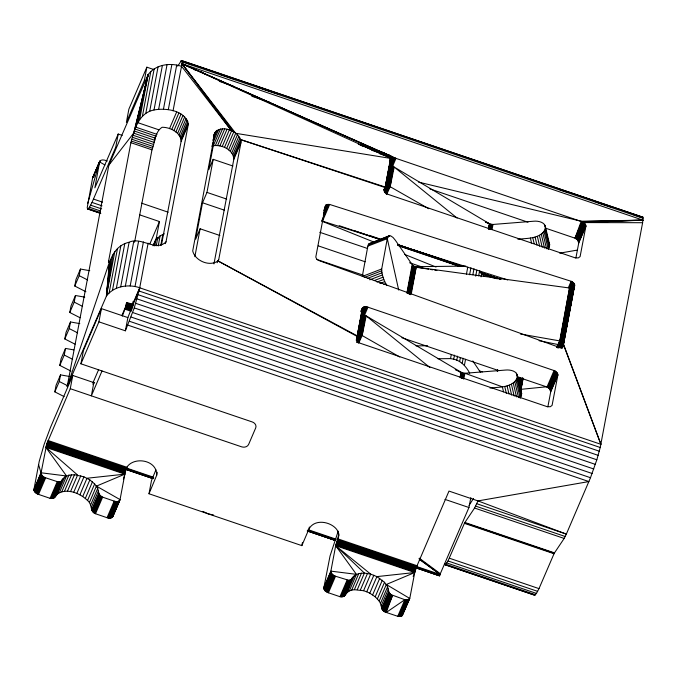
<?xml version="1.0" encoding="UTF-8"?>
<svg xmlns="http://www.w3.org/2000/svg" width="677" height="677" viewBox="0 0 677 677"><rect width="100%" height="100%" fill="white"/><g stroke="black" fill="none" stroke-linecap="round" stroke-linejoin="round"><path stroke-width="1.02" d="M490.004 388.048C498.957 386.99 513.691 387.921 517.414 377.131C518.007 371.055 510.162 369.532 505.524 370.057L464.989 373.272L462.23 372.883L366.189 315.897C359.893 314.526 360.892 303.922 367.966 307.206L554.962 370.869L557.45 373.264L557.848 375.16L552.077 405.413L550.257 406.733L547.185 406.682L360.299 343.264C354.452 342.223 356.009 332.018 362.127 335.53L399.777 357.007M516.026 380.262L520.224 398.22L521.671 393.684L517.473 375.727M177.712 66.194L181.461 60.481L642.989 217.224L642.617 222.716L600.228 447.489L596.826 459.785L590.496 477.717L566.344 534.102L477.979 500.912L448.986 491.079L416.355 567.326L414.739 572.522L409.771 598.46L407.258 599.907L404.871 599.72L390.959 594.634L388.936 592.324L387.625 586.747L384.528 582.288L376.903 576.609L370.683 574.138L364.395 573.072L358.776 573.546L354.477 575.501L351.346 579.571L348.748 580.316L335.521 576.237L332.974 574.891L331.273 573.03L330.875 571.134L335.682 545.696C336.96 540.331 340.912 534.466 336.638 529.346C330.3 521.341 314.365 518.692 308.957 529.042L301.849 545.628L148.999 493.761L156.675 475.313C157.487 457.212 125.338 455.249 124.856 474.154L120.049 499.601C119.304 502.012 116.072 501.784 114.151 501.115L102.625 497.155L100.408 495.742L99.045 493.956L97.733 488.379L94.645 483.92L89.863 479.917L83.956 476.845L74.512 474.704L68.885 475.178L64.586 477.133L60.947 481.525L58.036 481.889L44.724 477.505L42.389 475.939L40.958 473.375L46.764 443.951L70.264 388.691L72.761 375.456L94.67 382.894M161.473 244.939L181.114 141.408C180.954 132.48 170.037 127.141 162.116 127.276C154.923 131.592 154.982 142.593 151.97 149.837L134.571 242.222M188.223 124.822C186.2 110.351 165.704 107.711 154.009 109.979C138.54 113.008 134.461 129.637 130.889 142.686L108.608 261.026C107.914 263.81 110.021 262.151 110.385 260.56C113.169 251.785 119.804 244.185 129.104 242.264C141.18 236.265 156.023 252.208 166.026 241.816L188.223 124.822L181.114 141.408M213.949 263.92L233.819 159.29C233.438 149.228 220.372 143.702 211.554 146.08M217.909 261.61L218.696 259.765L240.927 142.712C240.978 130.526 217.351 122.055 213.467 136.085M352.988 576.965C347.978 581.467 349.738 598.409 339.964 596.691L327.507 592.46L325.172 590.894L323.741 588.321L330.037 556.012L338.187 531.2M547.854 406.869L550.739 391.738L549.335 388.564L546.999 387.007L517.973 377.148M575.873 258.047L578.759 242.916L577.354 239.743L575.018 238.177L544.993 227.98M428.719 208.711L390.147 186.7C384.265 183.306 382.31 193.317 388.319 194.434L575.205 257.852L578.276 257.912L580.104 256.591L585.867 226.33L585.47 224.434L582.982 222.048L395.986 158.376C393.489 157.326 389.842 157.953 389.487 161.194M181.461 60.481L182.071 61.852L181.538 66.261L231.576 130.873L224.468 147.459M470.82 497.603L468.949 507.522L439.381 575.856L439.28 575.205M517.871 239.243C526.858 238.152 541.338 239.15 545.383 228.564C546.305 222.344 538.24 220.66 533.544 221.235L493.008 224.451L490.3 224.079L485.604 221.98M544.054 231.432L548.243 249.39L549.69 244.862L545.154 225.576M109.835 261.567L106.433 296.069L67.175 386.601L108.87 165.146L148.128 74.614C155.634 64.535 170.054 62.445 181.419 66.295M110.385 260.56L106.433 296.069C113.939 285.982 128.359 283.9 139.724 287.742L132.607 304.396L133.208 301.214M111.003 259.283L106.433 296.069L114.828 251.489M520.376 334.006L559.71 340.895C565.016 341.242 564.237 349.467 558.711 347.174L318.308 260.332L316.531 258.783L315.795 257.065L325.485 205.596L326.746 204.564L329.657 204.454L571.126 281.268C573.182 282.106 575.552 284.238 574.443 286.684L563.526 344.297L562.274 347.208M112.881 254.95L106.433 296.069L109.369 262.27L67.175 386.601M107.33 161.033C105.045 160.161 101.474 158.892 99.705 161.346L92.597 177.924L87.206 207.687L87.815 209.058L100.822 213.475M462.281 378.341L463.119 373.137L462.01 378.299M357.287 342.503L360.486 335.013L363.887 314.331L359.648 334.937L356.94 341.47M358.776 343.019L362.127 335.53L365.428 315.457L361.273 335.191L358.488 342.909M386.795 194.197L390.147 186.7L393.447 166.627L389.986 163.098L390.282 159.349M463.186 378.443L464.033 373.272L462.924 378.435M359.631 334.937L357.084 340.514L359.631 334.937L363.244 313.739L358.954 334.997L356.618 340.548M358.514 341.8L361.273 335.191L364.7 314.966L361.078 335.149L357.718 342.604M386.508 194.079L389.292 186.37L392.719 166.136L389.097 186.327L386.161 192.852M356.407 340.565L358.954 334.997L362.694 313.121L358.294 335.166L356.28 339.786M384.638 191.726L386.973 186.167L390.714 164.299L386.313 186.336L384.299 190.956M460.572 377.495L461.418 372.545L460.301 377.681M384.959 192.64L387.676 186.116L391.907 165.51L388.403 186.167L392.626 166.077L389.097 186.327L386.068 192.827M461.629 377.884L462.493 372.959M557.687 347.707L560.04 340.98L569.552 288.004L572.598 287.945L574.443 286.684M407.952 293.31L412.962 265.756L395.402 240.327L393.041 237.466L390.79 235.934L388.928 235.909L368.77 243.94L367.856 246.115L362.28 276.444L381.71 268.972L387.286 238.642L388.928 235.909M559.405 347.394L561.555 341.69L571.236 288.114L561.123 341.453L571.134 288.114L560.861 341.301L557.873 347.783L560.768 341.259L570.339 288.097L560.04 340.98L557.34 347.538M126.523 302.932L125.964 305.996L121.818 315.634M411.294 293.767L416.169 267.153L569.552 288.004L559.71 340.895L556.959 347.369M518.836 383.707L519.97 377.478M519.301 385.137L520.63 377.859M72.761 375.456L50.547 427.28L44.107 444.476L39.224 461.367L33.85 489.953L35.28 492.526L37.624 494.092L50.073 498.323C59.847 500.041 58.095 483.107 63.096 478.597M361.755 311.234L357.236 335.877L217.918 260.907C209.557 267.051 195.044 260.789 192.708 250.939L215.049 132.396M389.774 162.412L385.255 187.047L384.113 189.755L385.408 186.911L384.197 189.687M406.928 292.921L412.115 264.851M407.546 292.929L412.615 265.435L407.131 293.158M520.317 389.571L522.416 378.206M560.827 347.386L562.68 342.647L573.207 287.75L563.069 343.163L561.182 347.893L563.069 343.163L573.724 287.48L563.349 343.688L574.138 287.133L563.526 344.297L600.905 444.307L139.716 287.81L148.119 243.161M64.137 396.612L54.837 391.865L56.081 385.247L60.524 374.88L69.824 376.53M70.983 371.106L59.821 365.402L61.065 358.785L65.508 348.427L73.776 349.891M75.029 344.178L64.797 338.949L66.05 332.331L70.493 321.964L79.793 323.614M80.013 317.716L69.782 312.486L71.026 305.869L75.469 295.51L84.769 297.152M85.92 291.736L74.766 286.032L76.01 279.415L80.453 269.048L89.753 270.698M99.705 161.346L94.865 187.851L118.213 134.029L122.198 135.383M54.837 391.865L59.28 381.498L60.524 374.88M59.821 365.402L64.264 355.036L65.508 348.427M64.797 338.949L69.24 328.582L70.493 321.964M69.782 312.486L74.225 302.12L75.469 295.51M74.766 286.032L79.209 275.666L80.453 269.048M118.213 134.029L115.725 147.256L92.013 202.431L89.482 207.23L87.815 209.058M70.264 388.691L241.562 446.812C244.058 447.683 247.418 447.032 248.611 444.459L255.72 427.872C256.795 425.317 254.637 422.651 252.225 421.94L80.927 363.811L83.423 350.584L101.415 308.61L127.868 317.589L125.38 330.816L98.918 321.837L101.415 308.61M146.867 67.184L128.875 109.158L126.387 122.385L144.379 80.411L146.867 67.184L153.721 69.511M139.733 119.194L148.128 74.614L133.674 133.141L108.87 165.146M109.115 292.98L117.51 248.4M142.415 116.105L150.81 71.525M112.467 290.365L120.853 245.785M145.767 113.491L154.161 68.91M116.368 288.3L124.763 243.72M149.668 111.426L158.063 66.845M120.709 286.845L129.104 242.264M154.009 109.979L162.404 65.39M125.363 286.049L133.758 241.469M158.663 109.183L167.058 64.594M126.548 302.881L125.964 305.996L127.166 304.853M130.179 285.939L138.573 241.35M163.479 109.065L171.873 64.484M135.019 286.506L143.414 241.926M168.319 109.632L176.714 65.051M173.033 110.876L181.538 66.261M154.754 245.912L155.905 239.81L160.119 235.816L164.376 233.861M153.01 245.802L156.319 238.084L159.433 221.548L139.487 214.787M156.252 245.785L157.783 237.644M158.206 245.988L160.119 235.816M160.745 245.565L162.852 234.369M232.956 166.034L213.187 159.332L206.967 192.403L202.525 202.77L195.67 239.15L200.113 228.784L219.881 235.486M213.441 144.751L208.744 169.699L213.187 159.332M148.999 493.761L151.487 480.535L155.93 469.846M194.858 256.685L200.113 228.784M156.675 475.313L157.25 472.258M301.849 545.628L302.424 542.573M308.957 529.042L309.338 527.011M338.898 533.789L337.941 538.884L417.007 565.71M338.517 537.013L338.898 534.974M408.756 293.886L413.935 266.399L408.443 293.149M410.347 294.597L415.543 267.017L410.059 294.487M437.858 358.759L450.543 358.598L451.305 354.553M466.436 274.168L467.773 267.077M469.711 373.222C466.318 366.748 461.147 360.807 453.717 359.199L454.479 355.154M469.618 274.76L470.947 267.677M456.772 360.206L457.534 356.161M472.859 274.76L474.01 268.684M459.624 361.603L460.385 357.549M475.711 276.148L476.853 270.072M462.196 363.337L463.144 358.268M478.664 275.861L479.612 270.8L484.19 276.318M464.405 365.368L465.556 359.292M481.068 276.876L481.829 272.831M490.165 229.495L491.138 224.315M491.079 229.613L492.052 224.442M492.035 229.613L493.008 224.451M497.307 371.563L497.688 369.532M518.565 382.403L519.538 377.233M518.878 384.815L520.241 377.554M519.657 388.742L521.603 378.418M520.351 387.946L522.102 378.604M520.3 390.485L522.636 378.054M520.452 391.374L522.796 378.917M520.52 391.238L522.856 378.798M520.655 391.458L523.042 378.892M519.606 385.331L520.977 378.079M574.138 287.133L563.374 343.747L561.834 347.538M490.3 224.079L489.251 229.258M519.53 386.533L521.112 378.274M519.868 388.632L521.849 378.291M520.232 391.408L522.805 377.91M407.774 292.633L412.962 265.756L418.208 267.677M460.098 377.25L461.045 372.333L455.266 369.718M519.589 386.618L521.18 378.367M561.555 341.69L559.177 347.25L561.555 341.69L571.938 288.063L562.164 342.147L559.989 347.843M55.996 495.175C65.144 487.008 79.852 492.856 87.536 500.506C92.47 503.773 89.618 511.643 95.516 513.741L107.042 517.702C109.446 518.734 113.558 518.193 113.144 514.689M389.952 163.03L385.306 186.996L384.062 189.822M356.44 337.721L357.287 335.817L361.933 311.852M409.966 294.47L415.306 266.966L409.585 293.81M560.768 341.259L571.134 288.114M357.287 335.817L361.967 311.919L357.735 335.445L356.542 338.204M409.297 293.708L414.62 266.73L409.128 293.59M408.316 293.082L413.63 266.239M408.595 293.285L413.935 266.399L408.544 293.251M414.375 266.636L409.026 293.556L414.476 266.679M384.426 191.743L386.973 186.167L391.264 164.909L387.676 186.116L384.688 192.615L387.65 186.116L388.505 186.183L392.626 166.077M410.609 294.656L416.169 267.153L428.617 269.167M488.608 228.987L489.657 223.808L488.481 228.919M360.486 335.013L357.016 342.435L360.486 335.013L364.607 314.898L361.078 335.149L357.617 342.579M390.147 186.7L394.209 167.075L393.447 166.627L389.292 186.37L386.144 193.918M362.127 335.53L366.189 315.897L429.87 367.518M122.351 316.074L127.335 302.602L133.318 304.633M125.38 330.816L134.266 307.917L139.817 287.843L127.868 317.589M488.32 228.851L489.437 223.715L394.209 167.075L457.068 218.028M463.711 379.137L464.989 373.272L502.368 386.846L503.527 391.831M461.096 378.028L462.23 372.883M155.498 136.289L154.068 142.373L132.988 135.222M87.739 203.278L99.519 161.888L104.969 165.002M119.854 500.142L112.754 516.729L113.618 513.691M123.409 479.223L124.856 474.154L45.791 447.328L66.541 475.982L59.432 492.568M556.782 347.318L559.71 340.895M556.739 347.343L557.704 344.466L539.061 340.717M576.66 239.159L583.769 222.572L643.023 220.16L581.221 221.235L575.018 238.177L582.127 221.591L643.023 220.16L181.944 63.706L231.576 130.873M558.356 347.936L560.861 341.301L558.076 347.809M38.547 464.549L40.984 472.774L33.85 489.953L40.958 473.375M561.952 348.08L563.552 344.805L600.905 444.307M413.131 576.347L414.739 572.522L335.682 545.696L356.424 574.35L349.315 590.928L345.879 593.543M559.82 347.699L562.164 342.147L572.598 287.945L562.68 342.647L560.725 347.259M112.754 516.729L120.049 499.601L96.43 486.12L89.322 502.706M385.704 192.742L388.505 186.183M560.996 348.029L563.069 343.163L563.374 343.747L561.707 347.639M100.044 160.864L92.597 177.924L99.519 161.888M94.611 174.294L93.426 177.061L94.044 176.765M95.398 172.449L96.583 169.69M97.378 167.845L100.534 160.474M169.495 128.672L176.604 112.086M171.755 129.569L178.863 112.991M173.904 130.695L181.013 114.117M175.876 132.015L182.985 115.428M177.602 133.479L184.711 116.893M80.927 363.811L98.918 321.837M179.033 135.045L186.141 118.467M180.124 136.678L187.233 120.091M180.852 138.311L187.961 121.725M181.182 139.902L188.291 123.324M33.985 490.597L41.094 474.01M34.273 491.248L41.382 474.662M34.713 491.9L41.822 475.313M35.28 492.526L42.389 475.939M35.974 493.11L43.083 476.532M36.761 493.643L43.87 477.057M37.624 494.092L44.724 477.505M38.53 494.447L45.63 477.869M149.93 243.728L159.433 221.548M92.817 383.14L98.614 369.642M93.011 384.553L93.841 382.615L91.353 395.842L102.015 370.971M50.073 498.323L57.181 481.736M50.927 498.475L58.036 481.889M51.748 498.526L58.857 481.948M52.527 498.484L59.635 481.906M53.229 498.348L60.338 481.762M53.847 498.111L60.947 481.525M54.355 497.79L61.463 481.203M54.744 497.383L61.852 480.805M57.477 493.711L64.586 477.133M165.23 243.661L166.026 241.816M213.788 135.612L214.575 133.767M213.534 136.737L215.904 131.211M61.785 491.764L68.885 475.178M212.773 140.367L217.122 130.229M212.341 144.243L218.663 129.502M64.467 491.333L71.576 474.755M213.365 145.614L220.474 129.028M215.404 145.428L222.513 128.842M67.404 491.29L74.512 474.704M217.596 145.521L224.705 128.943M70.51 491.637L77.61 475.051L45.791 447.328M219.89 145.902L226.998 129.315M73.683 492.348L80.791 475.77M222.2 146.554L229.308 129.967M76.848 493.423L83.956 476.845M226.617 148.585L233.726 131.998L181.944 63.706L395.986 158.376L392.432 166.669M79.903 494.819L87.011 478.241L124.856 474.154L96.43 486.12M228.581 149.896L235.689 133.31L181.944 63.706L395.063 158.122L391.509 166.407M230.307 151.36L237.415 134.782M82.755 496.503L89.863 479.917M231.737 152.934L238.846 136.348M85.327 498.416L92.436 481.829M232.837 154.559L239.946 137.973M233.557 156.192L240.665 139.614L385.255 187.047L389.986 163.098L385.755 186.615L384.164 190.296M233.895 157.792L240.995 141.205M87.536 500.506L94.645 483.92M233.819 159.29L240.927 142.712M90.625 504.957L97.733 488.379M91.42 507.2L98.529 490.613M91.733 509.942L98.842 493.355M91.937 510.543L99.045 493.956M92.275 511.152L99.384 494.565M92.732 511.753L99.841 495.166M93.299 512.32L100.408 495.742M93.968 512.853L101.076 496.266M94.712 513.335L101.821 496.749M95.516 513.741L102.625 497.155M107.042 517.702L114.151 501.115M217.122 262.752L218.696 259.765M107.973 517.964L115.082 501.378M108.887 518.117L115.995 501.53M109.767 518.15L116.876 501.564M110.579 518.074L117.688 501.496M111.307 517.888L118.416 501.302M111.925 517.592L119.025 501.014M112.407 517.203L119.516 500.625M324.596 207.941L325.781 205.173M323.834 210.352L326.204 204.826M323.978 211.012L326.746 204.564M323.818 212.68L327.372 204.386M323.344 215.362L328.083 204.31M328.853 204.327L321.744 220.914L379.899 239.277M322.548 221.032L329.657 204.454M389.436 161.642L390.621 158.875M389.529 162.167L391.111 158.486L181.944 63.706L394.141 157.969L390.984 165.34M389.749 162.793L391.721 158.19M389.69 164.452L392.448 158.003M390.104 165.298L393.269 157.927M384.13 189.425L384.968 187.487L240.665 139.614M361.078 310.938L362.263 308.179M361.019 311.386L362.601 307.697M361.112 311.919L363.092 307.307M361.73 311.623L363.701 307.019M361.662 313.282L364.429 306.833M362.483 313.206L365.241 306.757M362.965 314.162L366.122 306.791M363.879 314.314L367.036 306.943M364.412 315.499L367.966 307.206M323.767 587.721L330.875 571.134L356.424 574.35M323.741 588.321L330.85 571.735M323.868 588.956L330.977 572.378M324.165 589.616L331.273 573.03M324.596 590.268L331.705 573.681M325.172 590.894L332.28 574.308M325.865 591.478L332.974 574.891M326.652 592.003L333.761 575.425M327.507 592.46L334.616 575.873M328.413 592.815L335.521 576.237M339.964 596.691L347.073 580.104M340.819 596.843L347.919 580.257M341.64 596.894L348.748 580.316M342.41 596.852L349.518 580.265M343.121 596.708L350.221 580.13M343.73 596.479L350.838 579.893M344.238 596.149L351.346 579.571M344.635 595.752L351.744 579.165M347.369 592.079L354.477 575.501M349.315 590.928L351.668 590.132L358.776 573.546M351.668 590.132L354.35 589.701L361.459 573.114M357.287 589.659L364.395 573.072L335.682 545.696L370.683 574.138L363.574 590.716L354.35 589.701M360.392 589.997L367.501 573.419M363.574 590.716L366.739 591.791L373.848 575.205M379.205 601.074L375.21 596.784L369.794 593.187L376.903 576.609L414.739 572.522L386.313 584.488L379.205 601.074C381.98 604.73 380.525 611.263 386.245 612.44L397.763 616.307L400.149 616.485L401.969 615.858L409.771 598.46L386.313 584.488M372.646 594.871L379.755 578.285M375.21 596.784L382.319 580.197M377.419 598.866L384.528 582.288M380.516 603.325L387.625 586.747M381.303 605.568L388.412 588.982M381.625 608.301L388.733 591.723M381.828 608.911L388.936 592.324M382.158 609.52L389.267 592.934M382.615 610.112L389.724 593.534M383.19 610.688L390.299 594.101M383.851 611.221L390.959 594.634M384.595 611.695L391.704 595.117M385.399 612.11L392.508 595.523L386.245 612.44L404.871 599.72L397.763 616.307M398.592 616.459L405.701 599.873M399.396 616.519L406.505 599.932M400.149 616.485L407.258 599.907M400.843 616.366L407.952 599.78M401.453 616.155L408.561 599.568M401.969 615.858L409.077 599.272M402.375 615.486L409.483 598.9M575.873 238.626L582.982 222.048L643.023 220.16M577.354 239.743L584.463 223.156M577.93 240.369L585.038 223.782M578.361 241.02L585.47 224.434M578.657 241.672L585.766 225.094M578.784 242.315L585.893 225.729M578.759 242.916L585.867 226.33M568.358 287.717L571.126 281.268M569.086 288.072L571.845 281.624M569.755 288.478L572.522 282.03M570.372 288.944L573.131 282.495M571.295 288.529L573.664 282.994M571.726 289.054L574.096 283.528M572.844 287.75L574.426 284.069M573.055 288.292L574.638 284.602M573.546 287.894L574.731 285.127M562.299 347.716L563.552 344.805M562.469 347.919L563.408 345.625M546.999 387.007L554.108 370.421M547.854 387.456L554.962 370.869M548.641 387.98L555.749 371.394M549.335 388.564L556.443 371.986M549.902 389.199L557.01 372.612M550.342 389.85L557.45 373.264M550.638 390.502L557.738 373.916M550.765 391.137L557.873 374.55M550.739 391.738L557.848 375.16M444.586 563.459L445.187 564.838L448.03 560.954L464.634 522.856L474.569 508.038L477.979 500.912L588.905 481.567L127.826 325.112M445.187 564.838L534.788 595.235L536.463 593.416L538.994 588.618L554.235 553.261L564.169 538.443L566.344 534.102L476.743 503.705M356.483 337.671L357.388 335.733L356.584 337.586M153.374 245.565L155.905 239.81M384.079 190.372L385.755 186.615L390.29 163.69L386.313 186.336L384.172 191.016M356.474 338.263L357.735 335.445L362.271 312.52L358.294 335.166L356.584 338.906M386.271 192.877L389.292 186.37M357.82 342.63L361.273 335.191M557.036 347.394L560.04 340.98M384.333 191.769L386.973 186.167M356.314 340.59L358.954 334.997M469.026 505.482L473.494 498.441M641.83 217.452L642.541 216.936M368.77 243.94L389.8 235.731M368.22 244.862L387.65 237.382M367.856 246.115L387.286 238.642L398.685 290.044M364.251 277.511L381.743 270.783L381.71 268.972M367.408 278.399L381.98 272.797L381.743 270.783M369.786 279.813L382.412 274.955L381.98 272.797M374.279 280.549L383.03 277.189L382.412 274.955M377.004 282.055L383.8 279.44L383.03 277.189M379.865 283.502L384.722 281.632L386.872 285.626M383.817 284.467L385.755 283.722M369.498 243.382L371.36 243.415M559.718 253.156L577.337 250.084M520.985 389.326L547.126 386.728M413.004 266.73L465.852 266.095M416.025 345.888L427.652 345.744M583.769 222.572L642.617 222.716M130.712 303.965L132.624 304.328M40.984 472.774L66.541 475.982M235.689 133.31L391.111 158.486M430.69 269.505L432.764 269.835M434.837 270.174L436.919 270.512M213.67 515.062L208.152 513.826L202.855 511.389M450.543 358.598L453.717 359.199M418.547 182.105L581.221 221.235M398.008 245.04L507.674 279.931M354.079 230.612L380.042 239.362M398.008 245.421L459.911 266.281M481.88 273.686L496.85 278.729M181.91 60.769L642.989 217.224M180.751 60.998L191.752 64.73M220.761 74.572L235.765 79.666M258.766 87.468L279.77 94.594M559.82 189.628L566.818 191.997M595.828 201.839L610.823 206.934M633.833 214.736L640.831 217.114M182.071 61.852L643.15 218.316M193.622 69.452L195.619 70.129M199.622 71.491L202.626 72.507M219.272 81.358L233.277 86.114M251.785 96.244L269.784 102.354M358.446 144.133L384.544 153.019M358.311 144.235L385.577 153.577M361.12 145.521L389.123 155.025M365.546 147.154L390.553 155.642M368.88 148.644L391.89 156.455M371.614 150.209L392.618 157.335M379.315 153.594L392.313 158.012M144.379 80.411L146.334 81.071M158.875 129.815L137.795 122.664L148.128 74.614L134.401 131.076L155.482 138.235M156.954 134.351L135.874 127.191L148.128 74.614L135.138 129.079L156.218 136.229M133.674 133.141L154.762 140.3M132.353 137.262L153.434 144.421M131.778 139.217L152.858 146.376M131.287 141.044L152.367 148.195M130.889 142.686L151.97 149.837M427.906 254.637L462.84 266.493M480.805 272.586L500.76 279.356M413.021 249.61L462.924 266.543M479.891 272.306L500.853 279.415M398.068 244.659L461.934 266.273M480.898 272.696L497.866 278.433M369.117 235.3L380.093 239.023M398.059 245.116L461.502 266.518M481.897 273.567L497.434 278.704M339.194 225.669L380.22 239.582M399.227 246.022L459.268 266.374M482.278 274.177L493.288 277.908M206.967 192.403L226.727 199.106M319.772 232.287L367.653 248.535M409.551 262.752L422.516 267.153M202.525 202.77L224.265 210.141M318.283 245.861L365.165 261.771M316.794 259.426L363.676 275.336M141.518 203.159L168.201 212.214M93.511 199.08L102.515 202.144M92.013 202.431L102.024 205.825M90.659 205.173L101.668 208.914M89.482 207.23L100.492 210.97M88.526 208.541L100.534 212.612M87.375 208.77L99.384 212.84M156.319 238.084L158.257 238.744M479.392 370.894L482.388 371.91M108.608 261.026L110.52 261.677M139.149 291.034L600.228 447.489M138.218 294.749L599.297 451.212M137.076 298.895L598.155 455.35M135.738 303.33L596.826 459.785M127.2 303.245L133.183 305.276M127.014 303.99L132.997 306.012M126.785 304.819L132.768 306.842M134.266 307.917L595.345 464.371M126.523 305.699L132.506 307.73M126.227 306.622L132.21 308.653M125.914 307.544L131.888 309.575M125.584 308.441L131.566 310.472M125.253 309.287L131.236 311.318M132.684 312.529L593.763 468.992M131.05 317.022L592.13 473.485M129.417 321.262L590.496 477.717M475.601 506.091L565.202 536.497M474.569 508.038L564.169 538.443M444.975 499.389L468.949 507.522M464.845 522.466L554.446 552.864M464.634 522.856L554.235 553.261M464.405 523.329L554.006 553.735M449.384 558.212L538.994 588.618M448.03 560.954L537.631 591.359M446.862 563.01L536.463 593.416M445.898 564.313L535.499 594.719M444.747 564.542L534.788 595.235M48.059 440.515L127.115 467.342M47.737 441.286L153.053 477.082M308.145 529.71L336.156 539.214M337.628 539.654L440.219 574.528L419.012 558.762M125.761 468.467L153.781 477.97M307.866 530.26L335.885 539.764M415.932 566.928L439.948 575.078M47.407 442.132L126.472 468.958M337.298 540.5L416.355 567.326M309.203 531.073L334.218 539.561M126.531 469.22L153.544 478.385M307.637 530.675L335.648 540.178M415.695 567.343L439.712 575.492M127.073 469.643L153.087 478.478M308.179 531.098L335.2 540.271M416.245 567.766L439.255 575.577M126.337 469.474L152.35 478.309M307.443 530.929L335.462 540.441M415.509 567.597L439.517 575.746M126.108 469.525L153.12 478.69M307.214 530.98L335.225 540.483M415.272 567.648L439.381 575.856M47.085 443.029L126.142 469.855M336.968 541.397L416.033 568.223M46.764 443.951L125.829 470.777M336.655 542.319L415.72 569.145M46.476 444.874L125.533 471.7M336.359 543.233L415.424 570.068M46.205 445.754L125.262 472.588M336.097 544.122L415.153 570.948M45.977 446.583L125.033 473.409M335.868 544.951L414.925 571.777M429.903 188.9L527.984 222.208M398.093 244.786L461.968 266.484M480.526 272.797L497.9 278.696M398.076 244.879L460.944 266.298M481.906 273.44L496.876 278.535M401.884 337.721L498.957 370.691M459.082 371.571L461.045 372.333M485.502 222.191L489.437 223.715M321.668 221.083L373.476 241.901M404.753 254.467L436.03 267.034M366.739 591.791L369.794 593.187M79.209 275.666L87.578 279.94M74.225 302.12L82.594 306.402M69.24 328.582L77.61 332.856M64.264 355.036L72.634 359.318M59.28 381.498L67.649 385.772M217.918 260.907L356.948 336.308M419.689 559.6L440.219 574.528M419.275 558.17L440.515 573.859M472.783 360.926L480.442 372.274M548.598 242.324L549.69 244.862M383.8 279.44L384.722 281.632M521.671 393.684L517.135 374.406M544.41 224.366L544.875 226.363M545.383 228.564L549.572 246.521M544.917 230.002L549.106 247.96M542.819 232.82L546.542 248.781M541.261 234.107L544.52 248.078M539.417 235.274L542.209 247.249M537.335 236.273L539.671 246.25M535.101 237.077L536.963 245.057M532.757 237.669L534.153 243.652M530.387 238.016L531.547 243.009M517.414 377.131L521.603 395.089M516.39 373.196L517.787 379.179M516.898 378.824L521.087 396.781M514.799 381.642L518.523 397.602M513.242 382.937L516.5 396.9M511.389 384.096L514.19 396.07M509.316 385.103L511.643 395.072M507.081 385.907L508.943 393.887M504.737 386.491L506.362 393.472M574.587 286.236L573.791 288.089L574.587 286.236"/></g></svg>
